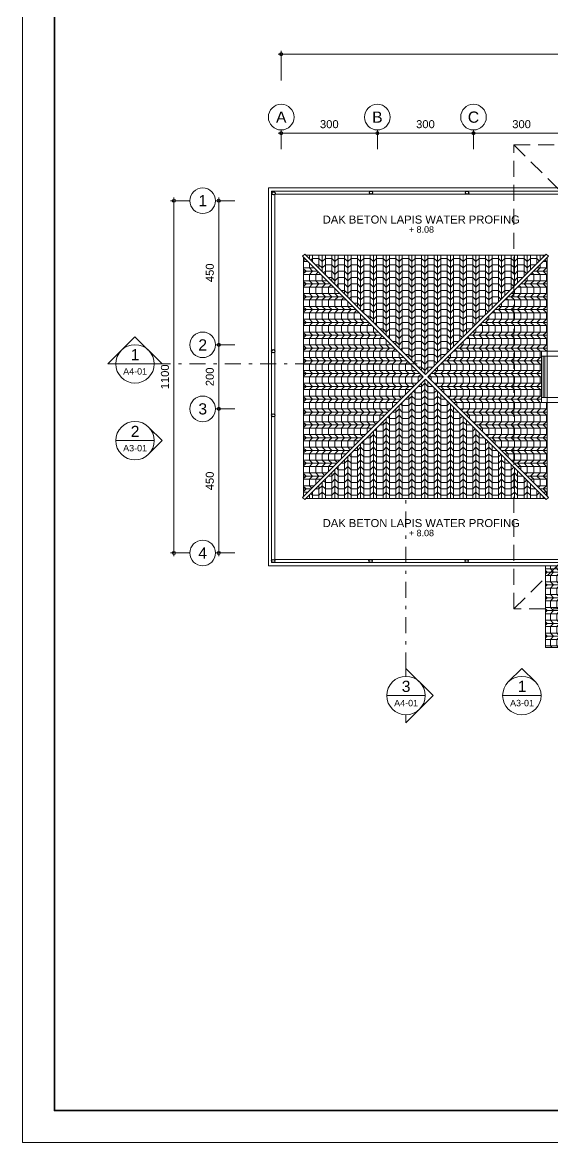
# Model space of a CAD drawing. Header units: millimetres. Extents: x -11 to 1625, y -267 to 180.
# Drawn here: x 1331.21 to 1347.76, y 63 to 97.98 of the extents above; entities that cross this region are included whole.
import ezdxf
from ezdxf.enums import TextEntityAlignment as Align

# ---------------------------------------------------------------- set-up
doc = ezdxf.new("R2010")
doc.units = ezdxf.units.MM
doc.linetypes.add('DASHDOT', pattern=[1, 0.5, -0.25, 0, -0.25])
doc.linetypes.add('HIDDEN', pattern=[0.375, 0.25, -0.125])
for name, color, linetype, lineweight in [('ars', 11, 'Continuous', 5), ('atap', 7, 'Continuous', 20), ('dinding', 5, 'Continuous', 15), ('GRS KOP', 1, 'Continuous', 35), ('kop', 7, 'Continuous', 20), ('lan', 7, 'Continuous', 15), ('not', 7, 'Continuous', 20), ('SANITAIR', 4, 'Continuous', 5), ('u', 6, 'Continuous', 20)]:
    doc.layers.add(name, color=color, linetype=linetype, lineweight=lineweight)
doc.styles.add('BARU', font='complex.shx')
doc.styles.add('S', font='SIMPLEX', dxfattribs={"width": 1.1})
doc.styles.get("Standard").update_dxf_attribs({"font": 'ARIALUNI.TTF'})
doc.dimstyles.new('SK100', dxfattribs={"dimtxt": 0.25, "dimasz": 0.1, "dimexe": 0.1, "dimexo": 0, "dimgap": 0.15, "dimtad": 1, "dimdec": 0, "dimlfac": 100, "dimzin": 12, "dimdsep": 46, "dimtxsty": 'Standard', "dimblk": 'BULAT', "dimcen": 0.1, "dimclrd": 256, "dimclre": 256, "dimclrt": 256, "dimadec": 0, "dimazin": 3, "dimtfac": 1, "dimtdec": 0, "dimtofl": 0, "dimtmove": 0, "dimatfit": 3, "dimldrblk": 'BULAT', "dimfxl": 0, "dimtolj": 1, "dimtzin": 0, "dimlwd": -1, "dimlwe": -1, "dimarcsym": 0})

# ---------------------------------------------------------------- blocks, each defined once
blk = doc.blocks.new('BULAT')
for p, q in [((-1, 0), (1, 0)), ((0, -1), (0, 1))]:
    blk.add_line(p, q)
blk.add_circle((0, 0), 0.5)
blk = doc.blocks.new('*D1381')
at = {"layer": 'Defpoints', "color": 0, "ltscale": 0.15}
for p in [(1337.34, 85.914), (1337.84, 85.914), (1337.84, 81.414)]:
    blk.add_point(p, dxfattribs=at)
at = {"layer": 'u', "ltscale": 0.15}
for p, q in [((1337.84, 85.914), (1337.24, 85.914)), ((1337.34, 81.514), (1337.34, 85.814)), ((1337.84, 81.414), (1337.24, 81.414))]:
    blk.add_line(p, q, dxfattribs=at)
at = {"layer": 'u', "ltscale": 0.15, "xscale": 0.1, "yscale": 0.1, "zscale": 0.1}
for p, rotation in [((1337.34, 85.914), 90), ((1337.34, 81.414), 270)]:
    blk.add_blockref('BULAT', p, dxfattribs=dict(at, rotation=rotation))
at = {"layer": 'u', "ltscale": 0.15, "insert": (1337.062, 83.664), "char_height": 0.25, "attachment_point": 5, "rotation": 90}
blk.add_mtext('\\A1;450', dxfattribs=at)
blk = doc.blocks.new('*D1382')
at = {"layer": 'Defpoints', "color": 0, "ltscale": 0.15}
for p in [(1337.34, 87.914), (1337.84, 87.914), (1337.84, 85.914)]:
    blk.add_point(p, dxfattribs=at)
at = {"layer": 'u', "ltscale": 0.15}
for p, q in [((1337.84, 87.914), (1337.24, 87.914)), ((1337.34, 86.014), (1337.34, 87.814)), ((1337.84, 85.914), (1337.24, 85.914))]:
    blk.add_line(p, q, dxfattribs=at)
at = {"layer": 'u', "ltscale": 0.15, "xscale": 0.1, "yscale": 0.1, "zscale": 0.1}
for p, rotation in [((1337.34, 87.914), 90), ((1337.34, 85.914), 270)]:
    blk.add_blockref('BULAT', p, dxfattribs=dict(at, rotation=rotation))
at = {"layer": 'u', "ltscale": 0.15, "insert": (1337.062, 86.914), "char_height": 0.25, "attachment_point": 5, "rotation": 90}
blk.add_mtext('\\A1;200', dxfattribs=at)
blk = doc.blocks.new('*D1383')
at = {"layer": 'Defpoints', "color": 0, "ltscale": 0.15}
for p in [(1337.84, 92.414), (1337.34, 87.914), (1337.84, 87.914)]:
    blk.add_point(p, dxfattribs=at)
at = {"layer": 'u', "ltscale": 0.15}
for p, q in [((1337.84, 92.414), (1337.24, 92.414)), ((1337.34, 92.314), (1337.34, 88.014)), ((1337.84, 87.914), (1337.24, 87.914))]:
    blk.add_line(p, q, dxfattribs=at)
at = {"layer": 'u', "ltscale": 0.15, "xscale": 0.1, "yscale": 0.1, "zscale": 0.1}
for p, rotation in [((1337.34, 92.414), 90), ((1337.34, 87.914), 270)]:
    blk.add_blockref('BULAT', p, dxfattribs=dict(at, rotation=rotation))
at = {"layer": 'u', "ltscale": 0.15, "insert": (1337.062, 90.164), "char_height": 0.25, "attachment_point": 5, "rotation": 90}
blk.add_mtext('\\A1;450', dxfattribs=at)
blk = doc.blocks.new('NAV')
blk.add_circle((0, -0.4), 0.4)
at = {"style": 'S', "width": 0.75, "flags": 4}
blk.add_attdef('AV', text='', height=0.3, dxfattribs=at).set_placement((0, -0.4), align=Align.MIDDLE)
blk = doc.blocks.new('*D1384')
at = {"layer": 'Defpoints', "color": 0, "ltscale": 0.15}
for p in [(1336.44, 92.414), (1335.94, 81.414), (1336.44, 81.414)]:
    blk.add_point(p, dxfattribs=at)
at = {"layer": 'u', "ltscale": 0.15}
for p, q in [((1336.44, 92.414), (1335.84, 92.414)), ((1335.94, 92.314), (1335.94, 81.514)), ((1336.44, 81.414), (1335.84, 81.414))]:
    blk.add_line(p, q, dxfattribs=at)
at = {"layer": 'u', "ltscale": 0.15, "xscale": 0.1, "yscale": 0.1, "zscale": 0.1}
for p, rotation in [((1335.94, 92.414), 90), ((1335.94, 81.414), 270)]:
    blk.add_blockref('BULAT', p, dxfattribs=dict(at, rotation=rotation))
at = {"layer": 'u', "ltscale": 0.15, "insert": (1335.662, 86.914), "char_height": 0.25, "attachment_point": 5, "rotation": 90}
blk.add_mtext('\\A1;1100', dxfattribs=at)
blk = doc.blocks.new('*D1406')
at = {"layer": 'Defpoints', "color": 0, "ltscale": 0.15}
for p in [(1342.29, 94.525), (1339.29, 94.025), (1342.29, 94.025)]:
    blk.add_point(p, dxfattribs=at)
at = {"layer": 'u', "ltscale": 0.15}
for p, q in [((1339.29, 94.025), (1339.29, 94.625)), ((1339.39, 94.525), (1342.19, 94.525)), ((1342.29, 94.025), (1342.29, 94.625))]:
    blk.add_line(p, q, dxfattribs=at)
at = {"layer": 'u', "ltscale": 0.15, "xscale": 0.1, "yscale": 0.1, "zscale": 0.1, "rotation": 180}
blk.add_blockref('BULAT', (1339.29, 94.525), dxfattribs=at)
at = {"layer": 'u', "ltscale": 0.15, "xscale": 0.1, "yscale": 0.1, "zscale": 0.1}
blk.add_blockref('BULAT', (1342.29, 94.525), dxfattribs=at)
at = {"layer": 'u', "ltscale": 0.15, "insert": (1340.79, 94.803), "char_height": 0.25, "attachment_point": 5}
blk.add_mtext('\\A1;300', dxfattribs=at)
blk = doc.blocks.new('*D1407')
at = {"layer": 'Defpoints', "color": 0, "ltscale": 0.15}
for p in [(1345.29, 94.525), (1342.29, 94.025), (1345.29, 94.025)]:
    blk.add_point(p, dxfattribs=at)
at = {"layer": 'u', "ltscale": 0.15}
for p, q in [((1342.29, 94.025), (1342.29, 94.625)), ((1342.39, 94.525), (1345.19, 94.525)), ((1345.29, 94.025), (1345.29, 94.625))]:
    blk.add_line(p, q, dxfattribs=at)
at = {"layer": 'u', "ltscale": 0.15, "xscale": 0.1, "yscale": 0.1, "zscale": 0.1, "rotation": 180}
blk.add_blockref('BULAT', (1342.29, 94.525), dxfattribs=at)
at = {"layer": 'u', "ltscale": 0.15, "xscale": 0.1, "yscale": 0.1, "zscale": 0.1}
blk.add_blockref('BULAT', (1345.29, 94.525), dxfattribs=at)
at = {"layer": 'u', "ltscale": 0.15, "insert": (1343.79, 94.803), "char_height": 0.25, "attachment_point": 5}
blk.add_mtext('\\A1;300', dxfattribs=at)
blk = doc.blocks.new('*D1408')
at = {"layer": 'Defpoints', "color": 0, "ltscale": 0.15}
for p in [(1348.29, 94.525), (1345.29, 94.025), (1348.29, 94.025)]:
    blk.add_point(p, dxfattribs=at)
at = {"layer": 'u', "ltscale": 0.15}
for p, q in [((1345.29, 94.025), (1345.29, 94.625)), ((1345.39, 94.525), (1348.19, 94.525)), ((1348.29, 94.025), (1348.29, 94.625))]:
    blk.add_line(p, q, dxfattribs=at)
at = {"layer": 'u', "ltscale": 0.15, "xscale": 0.1, "yscale": 0.1, "zscale": 0.1, "rotation": 180}
blk.add_blockref('BULAT', (1345.29, 94.525), dxfattribs=at)
at = {"layer": 'u', "ltscale": 0.15, "xscale": 0.1, "yscale": 0.1, "zscale": 0.1}
blk.add_blockref('BULAT', (1348.29, 94.525), dxfattribs=at)
at = {"layer": 'u', "ltscale": 0.15, "insert": (1346.79, 94.803), "char_height": 0.25, "attachment_point": 5}
blk.add_mtext('\\A1;300', dxfattribs=at)
blk = doc.blocks.new('*D1413')
at = {"layer": 'Defpoints', "color": 0, "ltscale": 0.15}
for p in [(1362.29, 96.991), (1362.29, 96.219), (1339.29, 96.169)]:
    blk.add_point(p, dxfattribs=at)
at = {"layer": 'u', "ltscale": 0.15}
for p, q in [((1339.29, 96.169), (1339.29, 97.091)), ((1339.39, 96.991), (1362.19, 96.991)), ((1362.29, 96.219), (1362.29, 97.091))]:
    blk.add_line(p, q, dxfattribs=at)
at = {"layer": 'u', "ltscale": 0.15, "xscale": 0.1, "yscale": 0.1, "zscale": 0.1, "rotation": 180}
blk.add_blockref('BULAT', (1339.29, 96.991), dxfattribs=at)
at = {"layer": 'u', "ltscale": 0.15, "xscale": 0.1, "yscale": 0.1, "zscale": 0.1}
blk.add_blockref('BULAT', (1362.29, 96.991), dxfattribs=at)
at = {"layer": 'u', "ltscale": 0.15, "insert": (1350.79, 97.269), "char_height": 0.25, "attachment_point": 5}
blk.add_mtext('\\A1;2300', dxfattribs=at)
blk = doc.blocks.new('Npa')
for p, q in [((-0.849, 0), (0, 0.849)), ((0.849, 0), (0, 0.849)), ((0.849, 0), (-0.849, 0))]:
    blk.add_line(p, q)
blk.add_circle((0, 0), 0.6)
at = {"color": 5, "style": 'S', "width": 0.75, "flags": 4}
blk.add_attdef('NO', text='', height=0.3, dxfattribs=at).set_placement((0.005, 0.113), align=Align.CENTER)
at = {"style": 'S', "width": 0.75, "flags": 4}
blk.add_attdef('NOLBR', text='', height=0.2, dxfattribs=at).set_placement((0.005, -0.334), align=Align.CENTER)
blk = doc.blocks.new('Ntkn')
for p, q in [((0.424, 0.424), (0.849, 0)), ((0.6, 0), (-0.6, 0)), ((0.424, -0.424), (0.849, 0))]:
    blk.add_line(p, q)
blk.add_circle((0, 0), 0.6)
at = {"color": 5, "style": 'S', "width": 0.75, "flags": 4}
blk.add_attdef('NO', text='', height=0.3, dxfattribs=at).set_placement((0.005, 0.113), align=Align.CENTER)
at = {"style": 'S', "width": 0.75, "flags": 4}
blk.add_attdef('NOLBR', text='', height=0.2, dxfattribs=at).set_placement((0.005, -0.334), align=Align.CENTER)
blk = doc.blocks.new('Npkn')
for p, q in [((0, 0.849), (0.849, 0)), ((0, 0.849), (0, 0.6)), ((0.6, 0), (-0.6, 0)), ((0, -0.849), (0.849, 0)), ((0, -0.6), (0, -0.849))]:
    blk.add_line(p, q)
blk.add_circle((0, 0), 0.6)
at = {"color": 5, "style": 'S', "width": 0.75, "flags": 4}
blk.add_attdef('NO', text='', height=0.3, dxfattribs=at).set_placement((0.005, 0.113), align=Align.CENTER)
at = {"style": 'S', "width": 0.75, "flags": 4}
blk.add_attdef('NOLBR', text='', height=0.2, dxfattribs=at).set_placement((0.005, -0.334), align=Align.CENTER)
blk = doc.blocks.new('Ntm')
for p, q in [((-0.424, 0.424), (0, 0.849)), ((0.424, 0.424), (0, 0.849)), ((0.6, 0), (-0.6, 0))]:
    blk.add_line(p, q)
blk.add_circle((0, 0), 0.6)
at = {"color": 5, "style": 'S', "width": 0.75, "flags": 4}
blk.add_attdef('NO', text='', height=0.3, dxfattribs=at).set_placement((0.005, 0.113), align=Align.CENTER)
at = {"style": 'S', "width": 0.75, "flags": 4}
blk.add_attdef('NOLBR', text='', height=0.2, dxfattribs=at).set_placement((0.005, -0.334), align=Align.CENTER)
blk = doc.blocks.new('NOTASI RUANG')
at = {"layer": 'not'}
for height, p in [(0.26, (-0.011, 0.3)), (0.175, (-0.009, -0.017))]:
    blk.add_attdef('RUANG', text='', height=height, dxfattribs=at).set_placement(p, align=Align.MIDDLE_CENTER)
blk = doc.blocks.new('kop')
at = {"layer": 'GRS KOP'}
blk.add_lwpolyline([(1, 54), (83, 54), (83, 1), (1, 1)], close=True, dxfattribs=at)
at = {"layer": 'kop', "color": 7}
for p, q in [((0, 55), (0, 0)), ((0, 0), (84, 0))]:
    blk.add_line(p, q, dxfattribs=at)
at = {"layer": 'kop', "style": 'BARU', "flags": 4}
for p, height in [((73.8, 5.4), 0.35), ((80.303, 5.382), 0.25), ((73.8, 4.9), 0.35), ((80.303, 4.882), 0.25), ((73.8, 4.4), 0.35), ((80.303, 4.382), 0.25)]:
    blk.add_attdef('-', p, '', height=height, dxfattribs=at)
at = {"layer": 'kop', "flags": 4}
for tag, p in [('AR-00', (78.057, 2.648)), ('00', (81.238, 2.647))]:
    blk.add_attdef(tag, text='', height=0.35, dxfattribs=at).set_placement(p, align=Align.MIDDLE)

msp = doc.modelspace()

# ---------------------------------------------------------------- hatches: boundary and pattern name
at = {"layer": 'ars'}
h = msp.add_hatch(dxfattribs=at)
h.set_pattern_fill('PLENTONG', color=256, scale=0.1, angle=270)
h.set_pattern_definition([(0, (1300.9672, 55.11383), (1e-16, 0.4), []), (0, (1300.9672, 55.01383), (1e-16, 0.4), []), (0, (1300.9672, 54.91383), (1e-16, 0.4), []), (315, (1300.9672, 55.11383), (0.2, -5e-17), [0.1414214, -0.424264]), (45, (1300.9672, 54.91383), (-0.2, 5e-17), [0.1414214, -0.424264]), (270, (1300.9672, 54.91383), (0.2, -4e-17), [0.2, -0.2])])
h.paths.add_polyline_path([(1339.9896681, 83.1847686), (1343.7189574, 86.9140579), (1339.9896681, 90.6433472)])
h = msp.add_hatch(dxfattribs=at)
h.set_pattern_fill('PLENTONG', color=256, scale=0.1, angle=180)
h.set_pattern_definition([(270, (1301.0672, 55.01383), (0.4, -7e-17), []), (270, (1300.9672, 55.01383), (0.4, -7e-17), []), (270, (1300.8672, 55.01383), (0.4, -7e-17), []), (225, (1301.0672, 55.01383), (-4e-17, -0.2), [0.1414214, -0.4242641]), (315, (1300.8672, 55.01383), (4e-17, 0.2), [0.1414214, -0.4242641]), (180, (1300.8672, 55.01383), (-2e-17, -0.2), [0.2, -0.2])])
h.paths.add_polyline_path([(1340.0603788, 90.7140579), (1343.7896681, 86.9847686), (1347.5189574, 90.7140579)])
h = msp.add_hatch(dxfattribs=at)
h.set_pattern_fill('PLENTONG', color=256, scale=0.1, angle=90)
h.set_pattern_definition([(180, (1300.9672, 54.91383), (-5e-17, -0.4), []), (180, (1300.9672, 55.01383), (-5e-17, -0.4), []), (180, (1300.9672, 55.11383), (-5e-17, -0.4), []), (135, (1300.9672, 54.91383), (-0.2, 2e-17), [0.1414214, -0.4242641]), (225, (1300.9672, 55.11383), (0.2, -2e-17), [0.1414214, -0.4242641]), (90, (1300.9672, 55.11383), (-0.2, 1e-17), [0.2, -0.2])])
h.paths.add_polyline_path([(1343.8603788, 86.9140579), (1347.5896681, 83.1847686), (1347.5896681, 86.1140579), (1347.4146681, 86.1140579), (1347.4146681, 87.7140579), (1347.5896681, 87.7140579), (1347.5896681, 90.6433472)])
h = msp.add_hatch(dxfattribs=at)
h.set_pattern_fill('PLENTONG', color=256, scale=0.1)
h.set_pattern_definition([(90, (1300.8672, 55.01383), (-0.4, 2e-17), []), (90, (1300.9672, 55.01383), (-0.4, 2e-17), []), (90, (1301.0672, 55.01383), (-0.4, 2e-17), []), (45, (1300.8672, 55.01383), (1e-17, 0.2), [0.1414214, -0.424264]), (135, (1301.0672, 55.01383), (-1e-17, -0.2), [0.1414214, -0.424264]), (0, (1301.0672, 55.01383), (0, 0.2), [0.2, -0.2])])
h.paths.add_polyline_path([(1340.0603788, 83.1140579), (1347.5189574, 83.1140579), (1343.7896681, 86.8433472)])
h = msp.add_hatch(dxfattribs=at)
h.set_pattern_fill('PLENTONG', color=256, scale=0.1, angle=270)
h.set_pattern_definition([(0, (1352.28967, 81.31406), (1e-16, 0.4), []), (0, (1352.28967, 81.21406), (1e-16, 0.4), []), (0, (1352.28967, 81.11406), (1e-16, 0.4), []), (315, (1352.28967, 81.31406), (0.2, -5e-17), [0.141421, -0.424264]), (45, (1352.28967, 81.11406), (-0.2, 5e-17), [0.141421, -0.424264]), (270, (1352.28967, 81.11406), (0.2, -4e-17), [0.2, -0.2])])
h.paths.add_polyline_path([(1348.4396681, 80.5390579), (1348.4396681, 81.2140579), (1348.3146681, 81.2140579), (1348.3146681, 81.0140579), (1347.5396681, 81.0140579), (1347.5396681, 78.4640579), (1350.2396681, 78.4640579), (1350.2396681, 80.5390579)])

# ---------------------------------------------------------------- linework, layer by layer
for centre in [(1342.0896681, 92.6640579), (1345.0896681, 92.6640579), (1339.0513278, 92.6461519), (1339.0396681, 87.7140579), (1339.0396681, 85.7140579), (1339.0396681, 81.1640579), (1342.0780084, 81.1640579), (1345.0780084, 81.1640579)]:
    msp.add_circle(centre, 0.05)
for points in [[(1347.4646681, 86.2640579), (1347.4646681, 87.5640579)], [(1347.5146681, 86.2640579), (1347.5146681, 87.5640579)]]:
    msp.add_lwpolyline(points, dxfattribs=at)
at = {"layer": 'atap', "linetype": 'Continuous'}
for p, q in [((1340.0250234, 90.7494132), (1339.9543128, 90.6787026)), ((1339.9543128, 90.6787026), (1343.7189574, 86.9140579)), ((1340.0250234, 90.7494132), (1343.7896681, 86.9847686)), ((1343.7896681, 86.9847686), (1347.5543128, 90.7494132)), ((1343.8603788, 86.9140579), (1347.6250234, 90.6787026)), ((1339.9543128, 83.1494132), (1343.7189574, 86.9140579)), ((1340.0250234, 83.0787026), (1343.7896681, 86.8433472)), ((1343.7896681, 86.8433472), (1347.5543128, 83.0787026)), ((1343.8603788, 86.9140579), (1347.6250234, 83.1494132))]:
    msp.add_line(p, q, dxfattribs=at)
at = {"layer": 'atap'}
for p, q in [((1347.6250234, 90.6787026), (1347.5543128, 90.7494132)), ((1340.0250234, 83.0787026), (1339.9543128, 83.1494132)), ((1347.5543128, 83.0787026), (1347.6250234, 83.1494132))]:
    msp.add_line(p, q, dxfattribs=at)
at = {"layer": 'atap', "linetype": 'HIDDEN', "ltscale": 2}
msp.add_lwpolyline([(1346.5532133, 94.1640579), (1364.0261229, 94.1640579), (1364.0261229, 79.6640579), (1346.5532133, 79.6640579)], close=True, dxfattribs=at)
for points in [[(1346.5532133, 94.1640579), (1353.8032133, 86.9140579)], [(1346.5532133, 79.6640579), (1353.8032133, 86.9140579)]]:
    msp.add_lwpolyline(points, dxfattribs=at)
at = {"layer": 'atap', "linetype": 'Continuous'}
for points in [[(1339.9896681, 90.6433472), (1339.9896681, 83.1847686)], [(1347.5189574, 90.7140579), (1340.0603788, 90.7140579)], [(1347.5896681, 83.1847686), (1347.5896681, 90.6433472)], [(1340.0603788, 83.1140579), (1347.5189574, 83.1140579)]]:
    msp.add_lwpolyline(points, dxfattribs=at)
at = {"layer": 'dinding'}
for p, q in [((1338.8896681, 81.0140579), (1338.8896681, 92.8140579)), ((1338.8896681, 92.8140579), (1348.3146681, 92.8140579)), ((1338.9896681, 81.1140579), (1338.9896681, 92.7140579)), ((1338.9896681, 92.7140579), (1348.2146681, 92.7140579)), ((1348.3146681, 81.0140579), (1338.8896681, 81.0140579)), ((1348.2146681, 81.1140579), (1338.9896681, 81.1140579))]:
    msp.add_line(p, q, dxfattribs=at)
at = {"layer": 'lan'}
for p, q in [((1348.1396681, 87.7140579), (1347.4146681, 87.7140579)), ((1348.2146681, 87.5640579), (1347.4146681, 87.5640579)), ((1348.2146681, 86.2640579), (1347.4146681, 86.2640579)), ((1347.5396681, 78.4640579), (1347.5396681, 81.0140579)), ((1353.0396681, 78.4640579), (1347.5396681, 78.4640579))]:
    msp.add_line(p, q, dxfattribs=at)
msp.add_lwpolyline([(1348.1396681, 86.1140579), (1347.4146681, 86.1140579), (1347.4146681, 87.7140579)], dxfattribs=at)
at = {"layer": 'not', "linetype": 'DASHDOT'}
for p, q in [((1343.529897, 87.3189551), (1335.5740911, 87.3189551)), ((1343.1821599, 77.8092626), (1343.1821599, 83.1140579))]:
    msp.add_line(p, q, dxfattribs=at)
at = {"layer": 'SANITAIR'}
for p, q in [((1339.0896681, 81.2140579), (1339.0896681, 92.6140579)), ((1339.0896681, 92.6140579), (1348.1396681, 92.6140579)), ((1348.2896681, 81.2140579), (1339.0896681, 81.2140579))]:
    msp.add_line(p, q, dxfattribs=at)

# ---------------------------------------------------------------- block references
ref = msp.add_blockref('NOTASI RUANG', (1343.6562552, 91.636582), dxfattribs=dict(xscale=-0.6323962268195373, yscale=0.6323962268195373, zscale=0.6323962268195373))
ref.add_attrib('RUANG', '+ 8.08', dxfattribs={"layer": 'not', "height": 0.2}).set_placement((1343.6648816, 91.5156428), align=Align.MIDDLE_CENTER)
ref.add_attrib('RUANG', 'DAK BETON LAPIS WATER PROFING', dxfattribs={"layer": 'not', "height": 0.25}).set_placement((1343.6600705, 91.8261665), align=Align.MIDDLE_CENTER)
ref = msp.add_blockref('NOTASI RUANG', (1343.6562552, 82.157824), dxfattribs=dict(xscale=-0.6323962268195373, yscale=0.6323962268195373, zscale=0.6323962268195373))
ref.add_attrib('RUANG', '+ 8.08', dxfattribs={"layer": 'not', "height": 0.2}).set_placement((1343.6648816, 82.0368847), align=Align.MIDDLE_CENTER)
ref.add_attrib('RUANG', 'DAK BETON LAPIS WATER PROFING', dxfattribs={"layer": 'not', "height": 0.25}).set_placement((1343.6600705, 82.3474084), align=Align.MIDDLE_CENTER)
at = {"layer": 'kop'}
msp.add_blockref('kop', (1331.2141609, 63.0000005), dxfattribs=at)
at = {"layer": 'not'}
ref = msp.add_blockref('NAV', (1339.2896681, 95.425165), dxfattribs=at)
ref.add_attrib('AV', 'A', dxfattribs={"layer": '0', "height": 0.35, "flags": 4}).set_placement((1339.2896681, 95.025165), align=Align.MIDDLE)
ref = msp.add_blockref('NAV', (1342.2896681, 95.425165), dxfattribs=at)
ref.add_attrib('AV', 'B', dxfattribs={"layer": '0', "height": 0.35, "flags": 4}).set_placement((1342.2896681, 95.025165), align=Align.MIDDLE)
ref = msp.add_blockref('NAV', (1345.2896681, 95.425165), dxfattribs=at)
ref.add_attrib('AV', 'C', dxfattribs={"layer": '0', "height": 0.35, "flags": 4}).set_placement((1345.2896681, 95.025165), align=Align.MIDDLE)
ref = msp.add_blockref('NAV', (1336.8396681, 92.8140579), dxfattribs=at)
ref.add_attrib('AV', '1', dxfattribs={"layer": '0', "height": 0.35, "flags": 4}).set_placement((1336.8396681, 92.4140579), align=Align.MIDDLE)
ref = msp.add_blockref('Npa', (1334.7255629, 87.3189551), dxfattribs=at)
ref.add_attrib('NO', '1', dxfattribs={"layer": '0', "height": 0.35, "flags": 4}).set_placement((1334.7303285, 87.4318577), align=Align.CENTER)
ref.add_attrib('NOLBR', 'A4-01', dxfattribs={"layer": '0', "height": 0.2, "flags": 4}).set_placement((1334.7303285, 86.9847174), align=Align.CENTER)
ref = msp.add_blockref('NAV', (1336.8396681, 88.3140579), dxfattribs=at)
ref.add_attrib('AV', '2', dxfattribs={"layer": '0', "height": 0.35, "flags": 4}).set_placement((1336.8396681, 87.9140579), align=Align.MIDDLE)
ref = msp.add_blockref('NAV', (1336.8396681, 86.3140579), dxfattribs=at)
ref.add_attrib('AV', '3', dxfattribs={"layer": '0', "height": 0.35, "flags": 4}).set_placement((1336.8396681, 85.9140579), align=Align.MIDDLE)
ref = msp.add_blockref('Ntkn', (1334.7255629, 84.9219567), dxfattribs=at)
ref.add_attrib('NO', '2', dxfattribs={"layer": '0', "height": 0.35, "flags": 4}).set_placement((1334.7303285, 85.0348594), align=Align.CENTER)
ref.add_attrib('NOLBR', 'A3-01', dxfattribs={"layer": '0', "height": 0.2, "flags": 4}).set_placement((1334.7303285, 84.587719), align=Align.CENTER)
ref = msp.add_blockref('NAV', (1336.8396681, 81.8140579), dxfattribs=at)
ref.add_attrib('AV', '4', dxfattribs={"layer": '0', "height": 0.35, "flags": 4}).set_placement((1336.8396681, 81.4140579), align=Align.MIDDLE)
ref = msp.add_blockref('Npkn', (1343.1821599, 76.9607345), dxfattribs=at)
ref.add_attrib('NO', '3', dxfattribs={"layer": '0', "height": 0.35, "flags": 4}).set_placement((1343.1869255, 77.0736371), align=Align.CENTER)
ref.add_attrib('NOLBR', 'A4-01', dxfattribs={"layer": '0', "height": 0.2, "flags": 4}).set_placement((1343.1869255, 76.6264967), align=Align.CENTER)
ref = msp.add_blockref('Ntm', (1346.7991438, 76.9607345), dxfattribs=at)
ref.add_attrib('NO', '1', dxfattribs={"layer": '0', "height": 0.35, "flags": 4}).set_placement((1346.8039094, 77.0736371), align=Align.CENTER)
ref.add_attrib('NOLBR', 'A3-01', dxfattribs={"layer": '0', "height": 0.2, "flags": 4}).set_placement((1346.8039094, 76.6264967), align=Align.CENTER)

# ---------------------------------------------------------------- dimensions: what is measured, and where the dimension line sits
at = {"layer": 'u', "ltscale": 0.15}
for base, p1, p2, picture, middle in [((1362.2896681, 96.991304), (1339.2896681, 96.1689785), (1362.2896681, 96.2189785), '*D1413', (1350.7896681, 96.991304)), ((1342.2896681, 94.525165), (1339.2896681, 94.025165), (1342.2896681, 94.025165), '*D1406', (1340.7896681, 94.525165)), ((1345.2896681, 94.525165), (1342.2896681, 94.025165), (1345.2896681, 94.025165), '*D1407', (1343.7896681, 94.525165)), ((1348.2896681, 94.525165), (1345.2896681, 94.025165), (1348.2896681, 94.025165), '*D1408', (1346.7896681, 94.525165))]:
    dim = msp.add_linear_dim(base=base, p1=p1, p2=p2, dimstyle='SK100', dxfattribs=at)
    dim.commit()
    dim.dimension.update_dxf_attribs({"geometry": picture, "text_midpoint": middle, "dimtype": 160})
for base, p1, p2, angle, picture, middle in [((1335.9396681, 81.4140579), (1336.4396681, 92.4140579), (1336.4396681, 81.4140579), 270, '*D1384', (1335.9396681, 86.9140579)), ((1337.3396681, 87.9140579), (1337.8396681, 92.4140579), (1337.8396681, 87.9140579), 270, '*D1383', (1337.3396681, 90.1640579)), ((1337.3396681, 87.9140579), (1337.8396681, 85.9140579), (1337.8396681, 87.9140579), 90, '*D1382', (1337.3396681, 86.9140579)), ((1337.3396681, 85.9140579), (1337.8396681, 81.4140579), (1337.8396681, 85.9140579), 90, '*D1381', (1337.3396681, 83.6640579))]:
    dim = msp.add_linear_dim(base=base, p1=p1, p2=p2, angle=angle, dimstyle='SK100', dxfattribs=at)
    dim.commit()
    dim.dimension.update_dxf_attribs({"geometry": picture, "text_midpoint": middle, "dimtype": 160})

doc.saveas('drawing.dxf')
